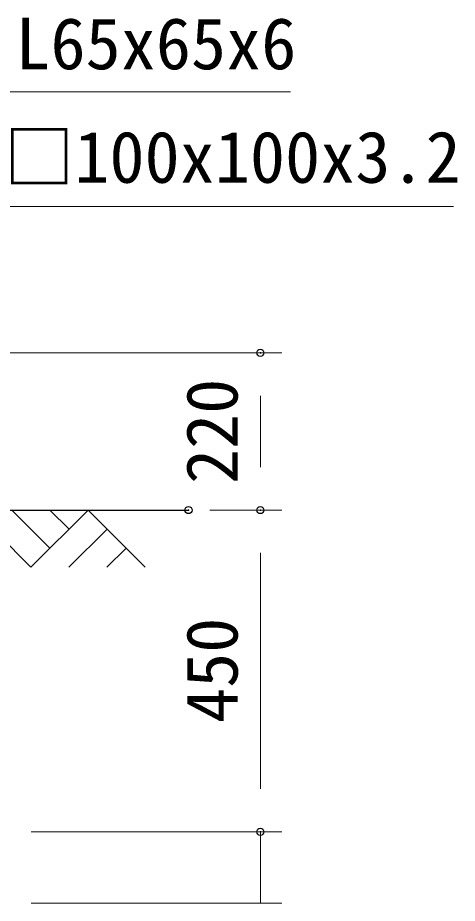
# Model space of a CAD drawing. Units: millimetres, scale not verified. Extents: x -6300 to 6300, y -4455 to 4455.
# Drawn here: x 3915 to 4529, y -1548 to -309 of the extents above; entities that cross this region are included whole.
import ezdxf
from ezdxf.enums import TextEntityAlignment as Align

# ---------------------------------------------------------------- set-up
doc = ezdxf.new("R2010")
doc.units = ezdxf.units.MM
doc.header["$LTSCALE"] = 20
doc.header["$PDMODE"] = 32
doc.header["$PDSIZE"] = 10
for name, color, linetype, lineweight in [('0-6_D-STR-DIM', 7, 'Continuous', 13), ('0-9_D-STR-TXT', 7, 'Continuous', 13), ('0-A_D-DCR-HCH', 7, 'Continuous', 13), ('0-B_D-BGD', 7, 'Continuous', 25)]:
    doc.layers.add(name, color=color, linetype=linetype, lineweight=lineweight)
doc.layers.add('0-8_Defpoints', color=8, linetype='Continuous')
doc.styles.add('ＭＳ ゴシック', font='')
doc.styles.get('ＭＳ ゴシック').set_extended_font_data('MS Gothic')

msp = doc.modelspace()

# ---------------------------------------------------------------- linework, layer by layer
at = {"layer": '0-6_D-STR-DIM'}
for p, q in [((3763.21, -777.97), (4283.64, -777.97)), ((4253.64, -937.97), (4253.64, -837.97)), ((4183.21, -997.97), (4283.64, -997.97)), ((4183.21, -997.97), (4283.64, -997.97)), ((4253.64, -1387.97), (4253.64, -1057.97)), ((4253.64, -1387.97), (4253.64, -1327.97)), ((3933.21, -1447.97), (4283.64, -1447.97)), ((3933.21, -1447.97), (4283.64, -1447.97)), ((4253.64, -1547.97), (4253.64, -1447.97)), ((3933.21, -1547.97), (4283.64, -1547.97))]:
    msp.add_line(p, q, dxfattribs=at)
at = {"layer": '0-8_Defpoints'}
for p in [(4253.64, -777.97), (4153.21, -997.97), (4253.64, -997.97), (4253.64, -1447.97)]:
    msp.add_point(p, dxfattribs=at)
at = {"layer": '0-9_D-STR-TXT'}
for points in [[(4295.81, -413.18), (3832.24, -413.18), (3622.63, -776.24)], [(4523.45, -573.5), (3823.84, -573.5), (3696.96, -793.26)]]:
    msp.add_lwpolyline(points, dxfattribs=at)
at = {"layer": '0-A_D-DCR-HCH'}
for p, q in [((3933.03, -1077.79), (3853.21, -997.97)), ((3959.63, -1051.18), (3906.42, -997.97)), ((4012.85, -997.97), (3933.03, -1077.79)), ((3986.38, -1024.71), (3959.63, -997.97)), ((4012.85, -997.97), (4092.66, -1077.79)), ((4039.45, -1024.57), (3986, -1077.79)), ((4066.06, -1051.18), (4039.33, -1077.79))]:
    msp.add_line(p, q, dxfattribs=at)
at = {"layer": '0-B_D-BGD'}
msp.add_line((3853.21, -997.97), (4153.21, -997.97), dxfattribs=at)

# ---------------------------------------------------------------- texts
at = {"layer": '0-6_D-STR-DIM', "style": 'ＭＳ ゴシック'}
for s, p in [('220', (4243.51, -961.47)), ('450', (4243.51, -1295.72))]:
    msp.add_text(s, height=72.14, rotation=90, dxfattribs=at).set_placement(p, align=Align.BOTTOM_LEFT)
at = {"layer": '0-9_D-STR-TXT', "style": 'ＭＳ ゴシック'}
for s, p in [('L65x65x6', (3911.29, -403.06)), ('□100x100x3.2', (3895.28, -561.85))]:
    msp.add_text(s, height=72.14, dxfattribs=at).set_placement(p, align=Align.BOTTOM_LEFT)

doc.saveas('drawing.dxf')
